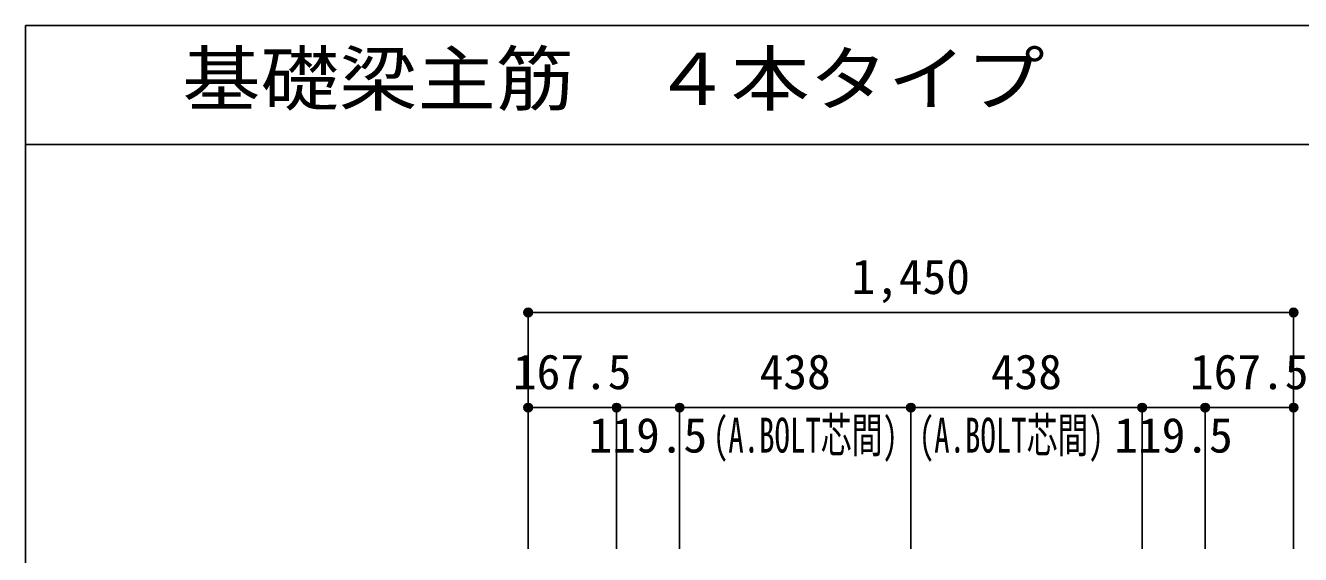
# Model space of a CAD drawing. Units: millimetres at full size, sheet at 1:30. Extents: x -5973 to 5954, y -4195 to 4201.
# Drawn here: x -5973 to -3558, y 3200 to 4201 of the extents above; entities that cross this region are included whole.
import ezdxf
from ezdxf.enums import TextEntityAlignment as Align

# ---------------------------------------------------------------- set-up
doc = ezdxf.new("R2010")
doc.units = ezdxf.units.MM
doc.header["$LTSCALE"] = 30
doc.header["$PDMODE"] = 32
doc.header["$PDSIZE"] = 15
for name, color, linetype in [('0-7_文字', 4, 'Continuous'), ('0-D_寸法', 4, 'Continuous'), ('6-7_文字', 7, 'Continuous'), ('F-0_枠', 6, 'Continuous')]:
    doc.layers.add(name, color=color, linetype=linetype)
doc.styles.add('ＭＳ ゴシック', font='')
doc.styles.get('ＭＳ ゴシック').set_extended_font_data('MS Gothic')

msp = doc.modelspace()

# ---------------------------------------------------------------- linework, layer by layer
at = {"layer": '0-D_寸法'}
for p, q in [((-5020.8, 3658.07), (-5020.8, 3478.07)), ((-5020.8, 3658.07), (-5020.8, 3478.07)), ((-5020.8, 3658.07), (-3570.8, 3658.07)), ((-5020.8, 3658.07), (-3570.8, 3658.07)), ((-3570.8, 3658.07), (-3570.8, 3211.03)), ((-5020.8, 3478.07), (-5020.8, 3211.03)), ((-5020.8, 3478.07), (-4853.3, 3478.07)), ((-4853.3, 3478.07), (-4853.3, 3211.03)), ((-4733.8, 3478.07), (-4853.3, 3478.07)), ((-4733.8, 3478.07), (-4733.8, 3211.03)), ((-4295.8, 3478.07), (-4733.8, 3478.07)), ((-4295.8, 3478.07), (-4295.8, 3211.03)), ((-4295.8, 3478.07), (-3857.8, 3478.07)), ((-3857.8, 3478.07), (-3857.8, 3211.03)), ((-3857.8, 3478.07), (-3738.3, 3478.07)), ((-3738.3, 3478.07), (-3738.3, 3211.03)), ((-3738.3, 3478.07), (-3570.8, 3478.07))]:
    msp.add_line(p, q, dxfattribs=at)
for centre, radius in [((-5020.8, 3658.07), 8), ((-5020.8, 3658.07), 7.2), ((-5020.8, 3658.07), 6.4), ((-5020.8, 3658.07), 5.6), ((-5020.8, 3658.07), 4.8), ((-5020.8, 3658.07), 4), ((-5020.8, 3658.07), 3.2), ((-5020.8, 3658.07), 2.4), ((-5020.8, 3658.07), 1.6), ((-5020.8, 3658.07), 0.8), ((-3570.8, 3658.07), 8), ((-3570.8, 3658.07), 7.2), ((-3570.8, 3658.07), 6.4), ((-3570.8, 3658.07), 5.6), ((-3570.8, 3658.07), 4.8), ((-3570.8, 3658.07), 4), ((-3570.8, 3658.07), 3.2), ((-3570.8, 3658.07), 2.4), ((-3570.8, 3658.07), 1.6), ((-3570.8, 3658.07), 0.8), ((-5020.8, 3478.07), 8), ((-5020.8, 3478.07), 7.2), ((-5020.8, 3478.07), 6.4), ((-5020.8, 3478.07), 5.6), ((-5020.8, 3478.07), 4.8), ((-5020.8, 3478.07), 4), ((-5020.8, 3478.07), 3.2), ((-5020.8, 3478.07), 2.4), ((-5020.8, 3478.07), 1.6), ((-5020.8, 3478.07), 0.8), ((-4853.3, 3478.07), 8), ((-4853.3, 3478.07), 7.2), ((-4853.3, 3478.07), 6.4), ((-4853.3, 3478.07), 5.6), ((-4853.3, 3478.07), 4.8), ((-4853.3, 3478.07), 4), ((-4853.3, 3478.07), 3.2), ((-4853.3, 3478.07), 2.4), ((-4853.3, 3478.07), 1.6), ((-4853.3, 3478.07), 0.8), ((-4733.8, 3478.07), 8), ((-4733.8, 3478.07), 7.2), ((-4733.8, 3478.07), 6.4), ((-4733.8, 3478.07), 5.6), ((-4733.8, 3478.07), 4.8), ((-4733.8, 3478.07), 4), ((-4733.8, 3478.07), 3.2), ((-4733.8, 3478.07), 2.4), ((-4733.8, 3478.07), 1.6), ((-4733.8, 3478.07), 0.8), ((-4295.8, 3478.07), 8), ((-4295.8, 3478.07), 7.2), ((-4295.8, 3478.07), 6.4), ((-4295.8, 3478.07), 5.6), ((-4295.8, 3478.07), 4.8), ((-4295.8, 3478.07), 4), ((-4295.8, 3478.07), 3.2), ((-4295.8, 3478.07), 2.4), ((-4295.8, 3478.07), 1.6), ((-4295.8, 3478.07), 0.8), ((-3857.8, 3478.07), 8), ((-3857.8, 3478.07), 7.2), ((-3857.8, 3478.07), 6.4), ((-3857.8, 3478.07), 5.6), ((-3857.8, 3478.07), 4.8), ((-3857.8, 3478.07), 4), ((-3857.8, 3478.07), 3.2), ((-3857.8, 3478.07), 2.4), ((-3857.8, 3478.07), 1.6), ((-3857.8, 3478.07), 0.8), ((-3738.3, 3478.07), 8), ((-3738.3, 3478.07), 7.2), ((-3738.3, 3478.07), 6.4), ((-3738.3, 3478.07), 5.6), ((-3738.3, 3478.07), 4.8), ((-3738.3, 3478.07), 4), ((-3738.3, 3478.07), 3.2), ((-3738.3, 3478.07), 2.4), ((-3738.3, 3478.07), 1.6), ((-3738.3, 3478.07), 0.8), ((-3570.8, 3478.07), 8), ((-3570.8, 3478.07), 7.2), ((-3570.8, 3478.07), 6.4), ((-3570.8, 3478.07), 5.6), ((-3570.8, 3478.07), 4.8), ((-3570.8, 3478.07), 4), ((-3570.8, 3478.07), 3.2), ((-3570.8, 3478.07), 2.4), ((-3570.8, 3478.07), 1.6), ((-3570.8, 3478.07), 0.8)]:
    msp.add_circle(centre, radius, dxfattribs=at)
at = {"layer": '0-D_寸法', "color": 7}
for p in [(-5020.8, 3658.07), (-5020.8, 3658.07), (-3570.8, 3658.07), (-5020.8, 3478.07), (-5020.8, 3478.07), (-4853.3, 3478.07), (-4733.8, 3478.07), (-4733.8, 3478.07), (-4295.8, 3478.07), (-4295.8, 3478.07), (-3857.8, 3478.07), (-3857.8, 3478.07), (-3738.3, 3478.07), (-3738.3, 3478.07), (-3570.8, 3478.07), (-3570.8, 3478.07)]:
    msp.add_point(p, dxfattribs=at)
at = {"layer": 'F-0_枠'}
for q in [(5954.1, 4201.15), (-5972.88, -4195.24)]:
    msp.add_line((-5972.88, 4201.15), q, dxfattribs=at)
at = {"layer": 'F-0_枠', "color": 2}
msp.add_line((-5972.88, 3976.15), (3723.6, 3976.15), dxfattribs=at)

# ---------------------------------------------------------------- texts
at = {"layer": '0-7_文字', "style": 'ＭＳ ゴシック', "width": 0.65}
for p in [(-4670.8, 3373.07), (-4280.8, 3373.07)]:
    msp.add_text('(A.BOLT芯間)', height=65.98, dxfattribs=at).set_placement(p, align=Align.BOTTOM_LEFT)
at = {"layer": '0-D_寸法', "style": 'ＭＳ ゴシック'}
for s, p in [('1,450', (-4408.3, 3673.07)), ('167.5', (-5049.55, 3493.07)), ('438', (-4582.3, 3493.07)), ('438', (-4144.3, 3493.07)), ('167.5', (-3767.05, 3493.07)), ('119.5', (-4906.05, 3373.07)), ('119.5', (-3910.55, 3373.07))]:
    msp.add_text(s, height=65.98, dxfattribs=at).set_placement(p, align=Align.BOTTOM_LEFT)
at = {"layer": '6-7_文字', "color": 2, "style": 'ＭＳ ゴシック', "width": 1.1}
msp.add_text('\u3000\u3000基礎梁主筋\u3000４本タイプ', height=98.97, dxfattribs=at).set_placement((-5972.88, 4021.15), align=Align.BOTTOM_LEFT)

doc.saveas('drawing.dxf')
